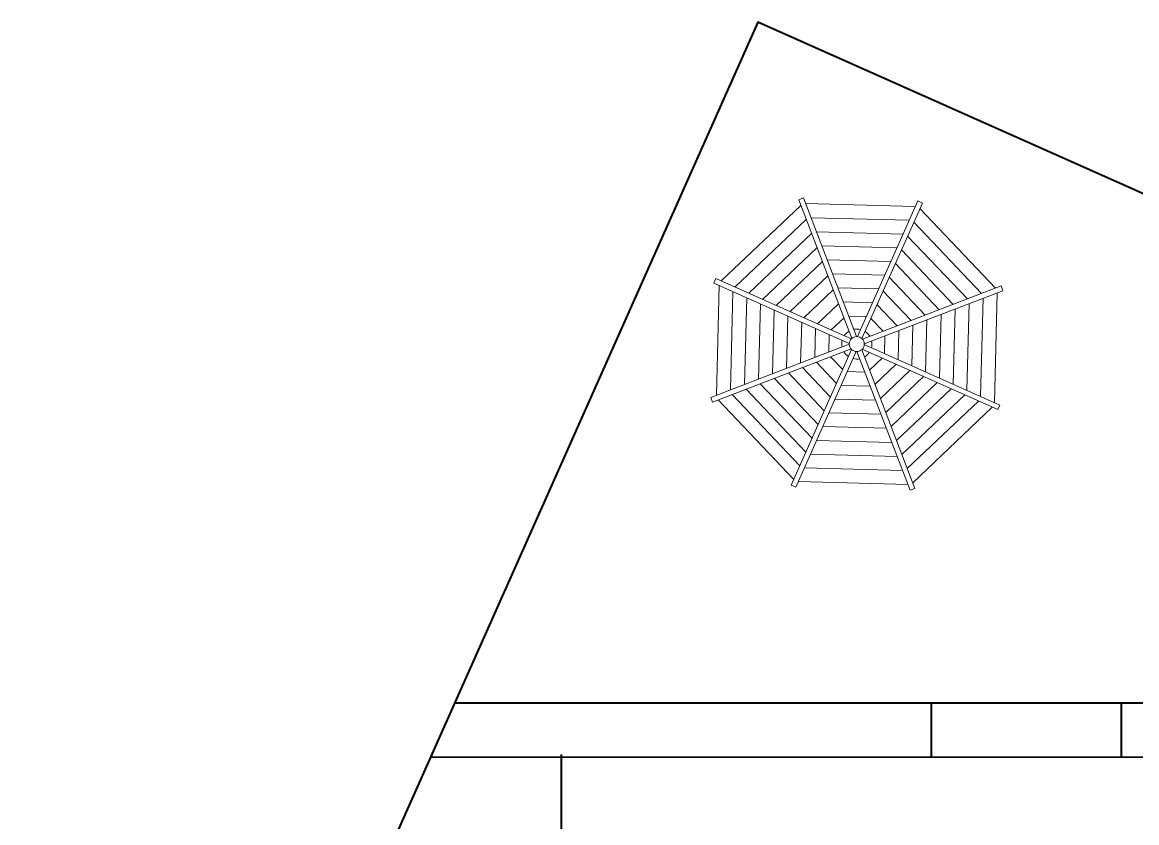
# Model space of a CAD drawing. Header units: inches. Extents: x -422522 to 22891, y -2973 to 414515.
# Drawn here: x 16447 to 17679, y 8890 to 9775 of the extents above; entities that cross this region are included whole.
import ezdxf

# ---------------------------------------------------------------- set-up
doc = ezdxf.new("R2010")
doc.units = ezdxf.units.IN
doc.header["$MEASUREMENT"] = 0
doc.layers.get('0').update_dxf_attribs({"lineweight": 40})
doc.layers.add('ARREDAMENTO', color=8, linetype='Continuous', lineweight=13)

msp = doc.modelspace()

# ---------------------------------------------------------------- linework, layer by layer
for p, q in [((18952.72296, 9021.61031), (16925.2377, 9022.10912)), ((17452.39962, 8961.97942), (17452.45129, 9021.97941)), ((17662.39962, 8961.92776), (17662.41438, 9021.92776)), ((19087.55968, 8961.57713), (16898.5269, 8962.11569))]:
    msp.add_line(p, q)
at = {"color": 1}
msp.add_line((17042.85022, 8965.31765), (17042.85022, 8422.47825), dxfattribs=at)
msp.add_lwpolyline([(16446.99548, 7947.9595), (18274.08639, 7134.48622), (19087.55968, 8961.57713), (17260.46877, 9775.05042)], close=True)
at = {"layer": 'ARREDAMENTO', "linetype": 'Continuous'}
for p, q in [((17310.72492, 9580.71716), (17305.5451, 9578.72882)), ((17305.5451, 9578.72882), (17364.37076, 9425.48274)), ((17310.72492, 9580.71716), (17369.55059, 9427.47102)), ((17437.19496, 9577.40539), (17370.42963, 9427.44799)), ((17442.26361, 9575.14868), (17375.49826, 9425.19124)), ((17442.26361, 9575.14868), (17437.19496, 9577.40539)), ((17307.94522, 9572.47632), (17219.89388, 9488.91871)), ((17434.47092, 9571.28709), (17313.12504, 9574.46465)), ((17523.09716, 9480.97897), (17439.53957, 9569.03038)), ((17235.09941, 9482.14872), (17313.91008, 9556.93717)), ((17319.08991, 9558.92554), (17427.70088, 9556.0814)), ((17432.76957, 9553.8247), (17507.558, 9475.01403)), ((17250.30509, 9475.37872), (17319.87501, 9541.398)), ((17325.05483, 9543.38639), (17420.93086, 9540.87572)), ((17425.99956, 9538.61902), (17492.01884, 9469.04912)), ((17265.51077, 9468.60872), (17325.83992, 9525.85886)), ((17331.01976, 9527.84723), (17414.16086, 9525.67005)), ((17419.22956, 9523.41334), (17476.4797, 9463.0842)), ((17280.71646, 9461.83871), (17331.80484, 9510.31971)), ((17336.98468, 9512.30807), (17407.39086, 9510.46438)), ((17412.45955, 9508.20766), (17460.94055, 9457.11928)), ((17213.77551, 9491.64278), (17211.5188, 9486.57412)), ((17213.77551, 9491.64278), (17363.7329, 9424.87744)), ((17295.92213, 9455.06872), (17337.76976, 9494.78057)), ((17342.94961, 9496.76893), (17400.62087, 9495.2587)), ((17405.68955, 9493.00198), (17445.40141, 9451.15435)), ((17211.5188, 9486.57412), (17361.47612, 9419.80882)), ((17217.63712, 9483.85006), (17214.45959, 9362.50423)), ((17229.99858, 9368.46907), (17232.84271, 9477.08004)), ((17311.12781, 9448.29871), (17343.73468, 9479.24142)), ((17348.91453, 9481.22977), (17393.85087, 9480.05303)), ((17529.34962, 9483.37906), (17376.10354, 9424.55339)), ((17531.33797, 9478.19924), (17378.09186, 9419.37358)), ((17398.91954, 9477.7963), (17429.86226, 9445.18944)), ((17531.33797, 9478.19924), (17529.34962, 9483.37906)), ((17245.53772, 9374.43399), (17248.04841, 9470.31002)), ((17354.87945, 9465.69061), (17387.08087, 9464.84736)), ((17509.54638, 9469.83421), (17506.70224, 9361.22324)), ((17521.90789, 9354.45327), (17525.0855, 9475.79914)), ((17261.07688, 9380.39892), (17263.25407, 9463.54003)), ((17276.61605, 9386.36384), (17278.45974, 9456.77003)), ((17326.33349, 9441.5287), (17349.6996, 9463.70227)), ((17392.14954, 9462.59062), (17414.32311, 9439.22452)), ((17462.9289, 9451.93944), (17461.08521, 9381.53325)), ((17478.46807, 9457.90436), (17476.29088, 9374.76325)), ((17494.00723, 9463.86928), (17491.49652, 9367.99326)), ((17292.15519, 9392.32877), (17293.66541, 9450.00003)), ((17307.69435, 9398.29369), (17308.87108, 9443.23002)), ((17341.53917, 9434.75869), (17355.66452, 9448.16313)), ((17360.84437, 9450.15145), (17380.31086, 9449.64169)), ((17385.37953, 9447.38494), (17398.78397, 9433.25959)), ((17431.8506, 9440.00958), (17430.67387, 9395.07326)), ((17447.38977, 9445.97451), (17445.87954, 9388.30325)), ((17323.2335, 9404.25861), (17324.07675, 9436.46003)), ((17338.77266, 9410.22353), (17339.28242, 9429.69003)), ((17400.77229, 9428.07974), (17400.26252, 9408.61325)), ((17416.31145, 9434.04466), (17415.4682, 9401.84325)), ((17208.20703, 9360.1041), (17361.45309, 9418.92973)), ((17528.02619, 9351.72923), (17378.06884, 9418.49454)), ((17210.19537, 9354.92428), (17363.44138, 9413.74992)), ((17297.2814, 9263.15469), (17364.04671, 9413.11201)), ((17302.35006, 9260.89798), (17369.11535, 9410.85528)), ((17354.16542, 9390.91834), (17340.76099, 9405.04368)), ((17428.82008, 9257.58619), (17369.99443, 9410.83225)), ((17433.9999, 9259.57454), (17375.17424, 9412.82058)), ((17525.76948, 9346.66057), (17375.81212, 9413.42589)), ((17398.00578, 9403.54458), (17383.88043, 9390.14015)), ((17340.62541, 9360.50698), (17309.6827, 9393.11384)), ((17347.39541, 9375.71265), (17325.22184, 9399.07876)), ((17413.21146, 9396.77457), (17389.84536, 9374.601)), ((17327.0854, 9330.09562), (17278.6044, 9381.184)), ((17333.8554, 9345.30129), (17294.14355, 9387.14892)), ((17378.70058, 9388.15182), (17359.23409, 9388.66159)), ((17428.41713, 9390.00457), (17395.81028, 9359.06186)), ((17443.62282, 9383.23457), (17401.77519, 9343.52271)), ((17313.54539, 9299.68425), (17247.52613, 9369.25417)), ((17320.3154, 9314.88993), (17263.06526, 9375.21908)), ((17384.66551, 9372.61267), (17352.46409, 9373.45591)), ((17458.82849, 9376.46457), (17407.74011, 9327.98357)), ((17474.03418, 9369.69456), (17413.70503, 9312.44442)), ((17208.20703, 9360.1041), (17210.19537, 9354.92428)), ((17216.44788, 9357.32439), (17300.00557, 9269.27297)), ((17306.77539, 9284.47857), (17231.98694, 9363.28924)), ((17390.63042, 9357.07352), (17345.69409, 9358.25024)), ((17489.23986, 9362.92455), (17419.66994, 9296.90529)), ((17504.44554, 9356.15455), (17425.63488, 9281.3661)), ((17396.59535, 9341.53435), (17338.92409, 9343.04457)), ((17431.59978, 9265.82703), (17519.65114, 9349.38463)), ((17525.76948, 9346.66057), (17528.02619, 9351.72923)), ((17402.56027, 9325.99521), (17332.15409, 9327.8389)), ((17408.5252, 9310.45604), (17325.38409, 9312.63323)), ((17414.49012, 9294.91688), (17318.61409, 9297.42758)), ((17420.45505, 9279.37774), (17311.84408, 9282.22187)), ((17305.07424, 9267.0163), (17426.41995, 9263.83874)), ((17297.2814, 9263.15469), (17302.35006, 9260.89798)), ((17302.35018, 9260.89797), (17297.28153, 9263.15468)), ((17428.82008, 9257.58619), (17433.9999, 9259.57454))]:
    msp.add_line(p, q, dxfattribs=at)
msp.add_circle((17369.77248, 9419.15164), 8.32234, dxfattribs=at)
for centre, radius, start, end in [((17369.77248, 9419.15168), 16.64467, 120.593994, 146.405533), ((17369.7725, 9419.15166), 16.6447, 75.59404, 101.40554), ((17369.77248, 9419.15164), 16.64473, 30.594093, 56.405556), ((17369.77248, 9419.15167), 16.64467, 165.594009, 191.405563), ((17369.77242, 9419.15167), 16.64477, 345.594084, 11.405483), ((17369.7725, 9419.15166), 16.64468, 210.593994, 236.405548), ((17369.7725, 9419.15172), 16.64474, 255.594055, 281.405518), ((17369.77253, 9419.15162), 16.64464, 300.593994, 326.40567)]:
    msp.add_arc(centre, radius, start, end, dxfattribs=at)

doc.saveas('drawing.dxf')
